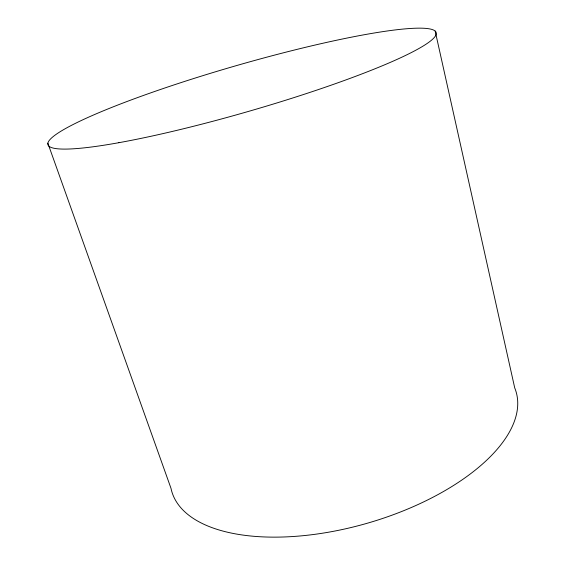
<?xml version="1.0" encoding="UTF-8"?>
<svg xmlns="http://www.w3.org/2000/svg" width="565" height="565" viewBox="0 0 565 565"><rect width="100%" height="100%" fill="white"/><g stroke="black" fill="none" stroke-linecap="round" stroke-linejoin="round"><path stroke-width="0.85" d="M47.863 143.228L170.997 488.33A179.225 84.835 -16.1 0 0 368.684 522.83A179.225 84.835 -16.1 0 0 514.715 387.88L435.177 31.082M118.876 142.691A202.058 23.674 -16.1 0 0 433.708 38.13A202.058 23.674 -16.1 0 0 173.547 85.061A202.058 23.674 -16.1 0 0 118.876 142.691"/></g></svg>
